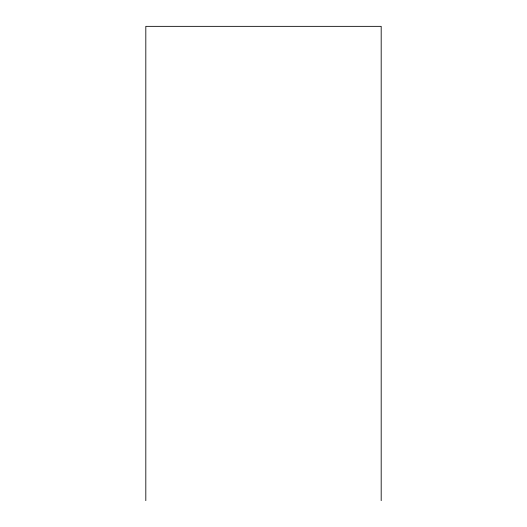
<?xml version="1.0" encoding="UTF-8"?>
<svg xmlns="http://www.w3.org/2000/svg" width="527" height="527" viewBox="0 0 527 527"><rect width="100%" height="100%" fill="white"/><g stroke="black" fill="none" stroke-linecap="round" stroke-linejoin="round"><path stroke-width="0.79" d="M381.186 500.65L381.186 26.35L145.814 26.35L145.814 500.65"/></g></svg>
